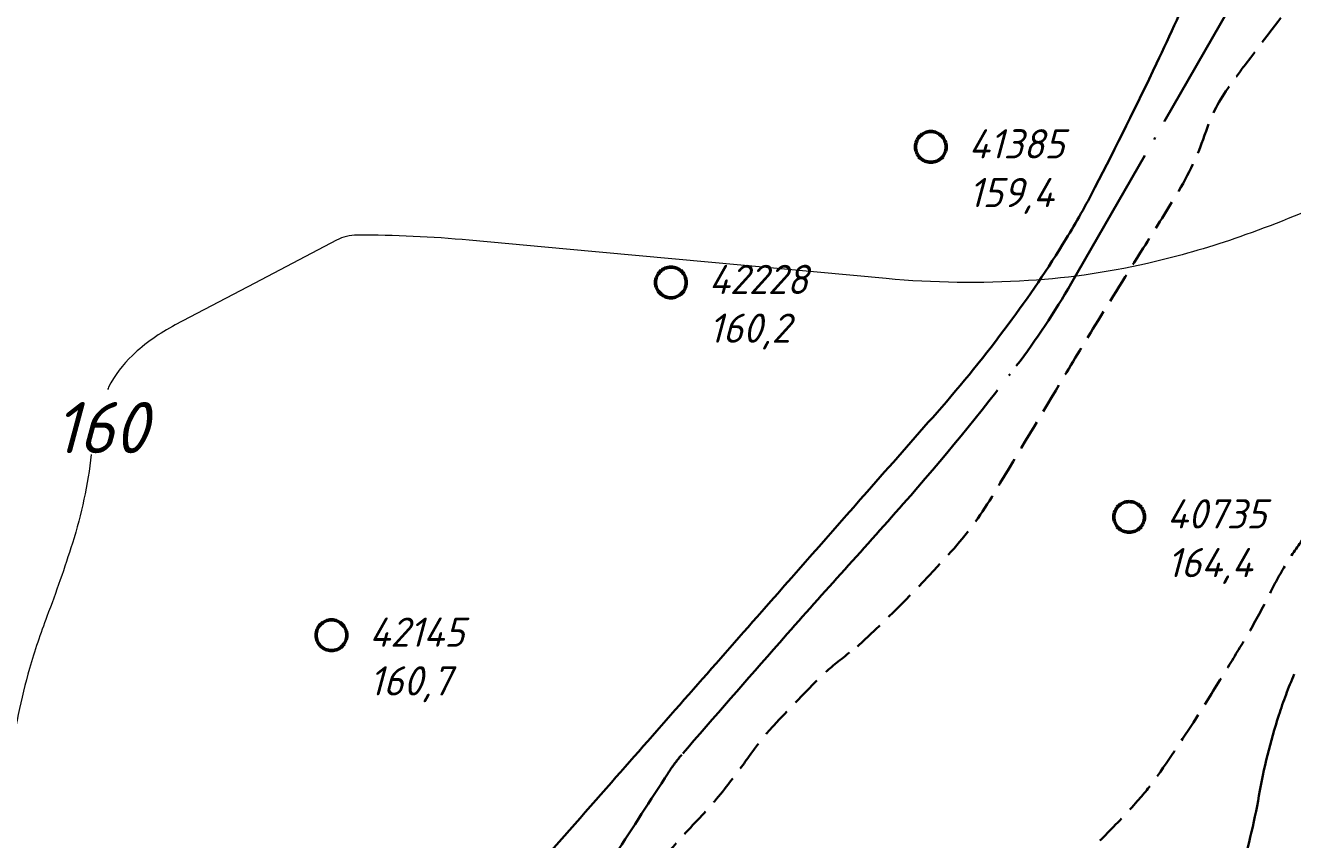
# Model space of a CAD drawing. Header units: millimetres. Extents: x -994 to -400, y 519 to 1360.
# Drawn here: x -799.8 to -738, y 763.3 to 803 of the extents above; entities that cross this region are included whole.
import ezdxf

# ---------------------------------------------------------------- set-up
doc = ezdxf.new("R2010")
doc.units = ezdxf.units.MM
for name, pattern in [('ACAD_ISO02W100', [15, 12, -3]), ('ACAD_ISO04W100', [30, 24, -3, 0, -3]), ('DASHED', [7, 5, -2, 0])]:
    doc.linetypes.add(name, pattern=pattern)
for name, color, linetype in [('Висоти', 2, 'Continuous'), ('Кривульки', 1, 'Continuous'), ('Пунктир', 210, 'ACAD_ISO02W100'), ('Свердловини', 4, 'Continuous')]:
    doc.layers.add(name, color=color, linetype=linetype)
doc.layers.add('Кривульки Товсты', color=70, linetype='Continuous', lineweight=30)
doc.styles.add('GOST-2.304_Type-B_italic', font='GOST Common Italic.ttf')

msp = doc.modelspace()

# ---------------------------------------------------------------- linework, layer by layer
at = {"layer": 'Кривульки', "lineweight": 20}
for points in [[(-718.111, 804.657, 0.016539), (-722.409, 802.064, 0.008348), (-724.825, 800.436, -0.011659), (-726.564, 799.283, -0.023372), (-729.47, 797.634, -0.010958), (-735.891, 794.554, -0.021985), (-740.558, 792.682, -0.025743), (-744.678, 791.47, -0.04287), (-750.875, 790.541, -0.038762), (-757.803, 790.64), (-773.394, 792.076), (-778.141, 792.513, 0.022959), (-783.606, 792.764, 0.121569), (-784.623, 792.513), (-788.604, 790.421), (-792.48, 788.384, 0.067009), (-794.574, 786.896, 0.089037), (-795.736, 785.341, 0.003776), (-795.787, 785.237, -0.053522)], [(-796.575, 782.064, -0.04776), (-797.497, 777.74, -0.014406), (-798.74, 774.165, 0.020378), (-799.588, 771.627, 0.040037), (-800.513, 767.107, 0.026761)]]:
    msp.add_lwpolyline(points, format="xyb", dxfattribs=at)
at = {"layer": 'Кривульки Товсты', "lineweight": 30, "ltscale": 0.3}
msp.add_lwpolyline([(-800.409, 747.339, 0.056372), (-799.545, 746.352, 0.050002), (-799.014, 745.956, 0.050158), (-798.416, 745.675, 0.072623), (-797.52, 745.498, 0.145718), (-797.07, 745.608, 0.009476), (-796.419, 746.006, 0.002209), (-793.666, 747.777, 0.000515), (-791.076, 749.462, 0.000475), (-788.268, 751.298, 0.020676), (-778.985, 757.944, 0.046564), (-775.289, 761.427, 0.000231), (-771.208, 766.065, -0.000133), (-764.1, 774.148, -0.000043), (-758.738, 780.24, 0.000068), (-755.326, 784.117, 0.020512), (-751.86, 788.399, 0.022451), (-749.04, 792.569, 0.01835), (-747.627, 795.077, 0.007804), (-744.619, 801.139, 0.010549), (-742.702, 805.385, 0.013269)], format="xyb", dxfattribs=at)
at = {"layer": 'Кривульки Товсты', "linetype": 'ACAD_ISO04W100', "lineweight": 30, "ltscale": 0.3}
for points in [[(-771.017, 762.55, -0.000767), (-768.449, 766.517, -0.009473), (-768.235, 766.834, -0.024536), (-767.779, 767.417, -0.002493), (-763, 772.899, -0.003181), (-760.024, 776.236, 0.003102), (-756.972, 779.656, 0.017863), (-751.461, 786.38, 0.032125), (-748.783, 790.41), (-744.227, 798.322), (-741.105, 803.745, 0.059633)], [(-737.909, 771.343, 0.023735), (-738.657, 769.344, 0.034514), (-739.626, 765.419, -0.033895), (-740.607, 761.421)]]:
    msp.add_lwpolyline(points, format="xyb", dxfattribs=at)
at = {"layer": 'Пунктир', "linetype": 'DASHED', "lineweight": 30, "ltscale": 0.3, "flags": 128}
msp.add_lwpolyline([(-759.214, 772.691, 0.02374), (-754.636, 777.326, 0.046791), (-752.663, 779.984, 0.001986), (-749.332, 785.53, -0.003873), (-747.613, 788.367, -0.002612), (-745.268, 792.127, 0.003778), (-743.653, 794.73, 0.055889), (-742.206, 797.835, -0.077062), (-741.059, 800.046, -0.003986), (-740.294, 801.074, -0.000732), (-736.076, 806.629, -0.000921), (-733.308, 810.249, -0.003612), (-732.593, 811.166, -0.086137), (-732.064, 811.64, -0.045804), (-730.878, 812.237, -0.067184), (-729.883, 812.482, -0.054663), (-728.626, 812.478, -0.063813), (-727.479, 812.198, -0.069857), (-726.535, 811.675, -0.065081), (-725.229, 810.395, -0.05206), (-724.014, 808.462, -0.006889), (-723.286, 806.928, -0.010937), (-722.862, 805.945, -0.014351), (-722.346, 804.564, -0.00895), (-721.624, 802.313, -0.046771), (-721.158, 800.004, -0.049118), (-721.142, 797.761, -0.064808), (-721.531, 796.021, -0.055499), (-722.455, 794.158, -0.032904), (-724.313, 791.647, -0.027535), (-726.878, 788.937, -0.023665), (-729.908, 786.331, 0.036274), (-731.842, 784.58, 0.008607), (-733.482, 782.804, 0.008328), (-735.113, 780.912, 0.011082), (-737.409, 778.03, 0.025695), (-738.305, 776.718, 0.022622), (-739.146, 775.188, -0.019125), (-740.128, 773.371, -0.004055), (-741.126, 771.713, -0.003168), (-742.435, 769.609, -0.011955), (-744.572, 766.394, -0.029458), (-745.545, 765.164, -0.01483), (-747.119, 763.501, 0.007112), (-750.454, 760.085, 0.004287), (-752.46, 757.935, -0.006833), (-753.725, 756.593, -0.037632), (-754.399, 755.993, -0.01005), (-757.124, 754.003, -0.029678), (-759.025, 752.834, -0.034273), (-760.788, 752.039, -0.098098), (-762.92, 751.696, -0.066949), (-766.021, 752.228, -0.022715), (-767.861, 752.897, -0.052421), (-768.608, 753.304, -0.029955), (-769.635, 754.108, -0.025959), (-770.71, 755.161, -0.024717), (-771.202, 755.753, -0.04222), (-771.442, 756.135, -0.156128), (-771.555, 756.814, -0.065236), (-771.118, 758.368, -0.031084), (-770.105, 760.38, -0.037419), (-769.043, 761.921, -0.021341), (-767.105, 764.127, 0.025706), (-765.511, 765.973, 0.011131), (-764.493, 767.345, -0.015632), (-763.759, 768.315, -0.019316), (-763.29, 768.852, -0.004451), (-761.145, 771.087, -0.02589), (-760.559, 771.628, -0.012048), (-759.214, 772.691)], format="xyb", dxfattribs=at)
at = {"layer": 'Свердловини', "linetype": 'DASHED', "lineweight": 50}
for centre in [(-755.631, 797.064), (-768.306, 790.453), (-745.957, 779.016), (-784.864, 773.247)]:
    msp.add_circle(centre, 0.749, dxfattribs=at)

# ---------------------------------------------------------------- texts
at = {"layer": 'Висоти', "insert": (-798.394, 784.624), "char_height": 2.5, "attachment_point": 1, "style": 'GOST-2.304_Type-B_italic'}
msp.add_mtext_dynamic_manual_height_columns('{\\fGOST Common|b0|i1|c204|p34;160}', width=8.7959, gutter_width=12.5, heights=[0], dxfattribs=at)
at = {"layer": 'Свердловини', "linetype": 'DASHED', "char_height": 1.425, "attachment_point": 1, "style": 'GOST-2.304_Type-B_italic'}
for s, insert in [('{\\fGOST Common|b0|i1|c204|p34;41385\\P159,4}', (-753.785, 797.926)), ('{\\fGOST Common|b0|i1|c204|p34;42228\\P160,2}', (-766.46, 791.314)), ('{\\fGOST Common|b0|i1|c204|p34;40735\\P164,4}', (-744.111, 779.878)), ('{\\fGOST Common|b0|i1|c204|p34;42145\\P160,7}', (-783.018, 774.109))]:
    msp.add_mtext_dynamic_manual_height_columns(s, width=5.3259, gutter_width=12.5, heights=[0], dxfattribs=dict(at, insert=insert))

doc.saveas('drawing.dxf')
